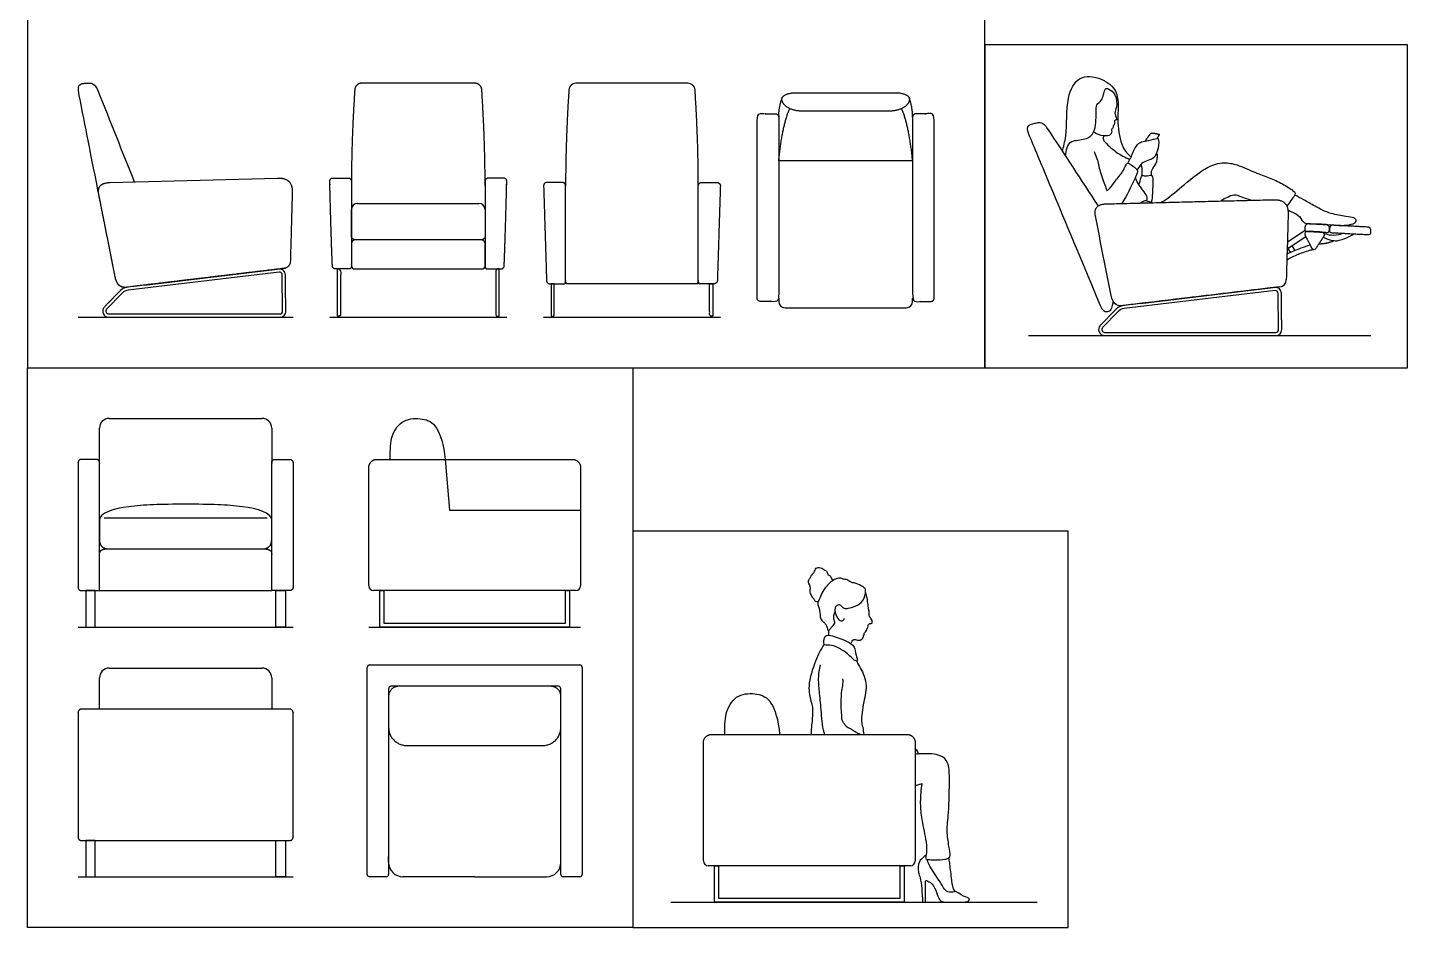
# Model space of a CAD drawing. Header units: millimetres. Extents: x 0 to 36.1, y -0.4 to 14.5.
# Drawn here: x 9.19 to 14.73, y 0.07 to 3.68 of the extents above; entities that cross this region are included whole.
import ezdxf

# ---------------------------------------------------------------- set-up
doc = ezdxf.new("R2010")
doc.units = ezdxf.units.MM
for name, color, linetype, true_color in [('AG-DETAIL-DIAGRAM', 7, 'Continuous', 0xccff66), ('AG-DIAGRAM', 7, 'Continuous', 0xfecc66), ('AG-FURNITURE', 7, 'Continuous', 0x66ccff), ('AG-PEOPLE', 7, 'Continuous', 0xfc6666), ('X-VPRT', 6, 'Continuous', 0xff00ff)]:
    doc.layers.add(name, color=color, linetype=linetype, true_color=true_color)

msp = doc.modelspace()

# ---------------------------------------------------------------- linework, layer by layer
at = {"layer": 'AG-DETAIL-DIAGRAM'}
for points in [[(10.8663, 1.9495), (10.8839, 1.7463), (11.411, 1.7463)], [(10.1511, 1.713), (9.8235, 1.713), (9.496, 1.713)]]:
    msp.add_lwpolyline(points, dxfattribs=at)
at = {"layer": 'AG-DIAGRAM'}
for p, q in [((13.2112, 2.4471), (14.5868, 2.4471)), ((10.5601, 1.2764), (11.411, 1.2764)), ((11.7733, 0.1715), (13.2465, 0.1715))]:
    msp.add_line(p, q, dxfattribs=at)
for points in [[(9.3917, 2.521), (10.2553, 2.521)], [(10.403, 2.521), (11.1142, 2.521)], [(11.2619, 2.521), (11.9731, 2.521)], [(9.3917, 1.2764), (10.2553, 1.2764)], [(9.3917, 0.2731), (10.2553, 0.2731)]]:
    msp.add_lwpolyline(points, dxfattribs=at)
at = {"layer": 'AG-FURNITURE'}
for p, q in [((10.1995, 2.7017), (9.5923, 2.629)), ((10.2135, 2.5451), (10.2122, 2.6905)), ((9.5691, 2.6179), (9.5061, 2.5529)), ((11.3053, 2.6553), (11.2926, 2.6553)), ((11.9298, 2.6553), (11.9425, 2.6553)), ((14.2024, 2.6278), (13.5952, 2.5552)), ((14.2164, 2.4712), (14.2151, 2.6166)), ((9.5142, 2.5337), (10.2022, 2.5337)), ((13.572, 2.544), (13.509, 2.479)), ((13.5171, 2.4598), (14.2051, 2.4598))]:
    msp.add_line(p, q, dxfattribs=at)
for points in [[(12.7455, 3.1494), (12.2075, 3.1494)], [(9.5184, 3.0617), (10.1925, 3.0799)], [(14.2509, 2.7961), (14.3258, 2.8448)], [(14.3233, 2.8688), (14.2516, 2.8221)], [(14.2643, 2.7815), (14.2536, 2.7979), (14.269, 2.8079), (14.2814, 2.7888)], [(9.6581, 2.6497), (10.2246, 2.7175)], [(13.661, 2.5758), (14.2275, 2.6436)], [(9.5046, 1.5899), (9.8235, 1.5899)], [(9.8235, 1.5899), (10.1425, 1.5899)], [(9.4774, 1.4225), (9.8235, 1.4225), (10.1696, 1.4225)]]:
    msp.add_lwpolyline(points, dxfattribs=at)
for points in [[(9.4222, 1.4225), (9.4222, 1.2764), (9.4603, 1.2764), (9.4603, 1.4225)], [(10.2248, 1.4225), (10.2248, 1.2764), (10.1867, 1.2764), (10.1867, 1.4225)], [(10.9856, 1.2764), (10.6046, 1.2764), (10.6046, 1.4225), (10.6204, 1.4225), (10.6204, 1.2922), (10.9856, 1.2922), (11.3507, 1.2922), (11.3507, 1.4225), (11.3666, 1.4225), (11.3666, 1.2764)], [(9.4222, 0.4192), (9.4222, 0.2731), (9.4603, 0.2731), (9.4603, 0.4192)], [(10.2248, 0.4192), (10.2248, 0.2731), (10.1867, 0.2731), (10.1867, 0.4192)], [(12.3303, 0.1715), (11.9493, 0.1715), (11.9493, 0.3176), (11.9651, 0.3176), (11.9651, 0.1873), (12.3303, 0.1873), (12.6954, 0.1873), (12.6954, 0.3176), (12.7113, 0.3176), (12.7113, 0.1715)]]:
    msp.add_lwpolyline(points, close=True, dxfattribs=at)
for centre, radius, start, end in [((11.3922, 3.4326), 0.0282, 90, 176.2764), ((11.8429, 3.4326), 0.0282, 3.7236, 90), ((10.5146, 2.9536), 0.0246, 90, 180), ((11.0027, 2.9536), 0.0246, 360, 90), ((14.3314, 2.8557), 0.00992, 86.9491, 206.9491), ((14.3291, 2.8729), 0.00714, 176.9491, 266.9491), ((14.391, 2.8526), 0.00992, 326.9491, 86.9491), ((14.4134, 2.8685), 0.00714, 266.9491, 356.9491), ((14.4277, 2.8677), 0.00714, 176.9491, 266.9491), ((14.5796, 2.8596), 0.00714, 266.9491, 356.9491), ((14.3584, 2.8025), 0.00992, 206.9491, 326.9491), ((10.5027, 2.7272), 0.0127, 180, 270), ((11.0146, 2.7272), 0.0127, 270, 360), ((10.2008, 2.6904), 0.024, 0.5248, 96.8226), ((10.2008, 2.6904), 0.0113, 0.5248, 96.8226), ((14.2186, 2.6715), 0.0288, 276.8226, 358.4241), ((11.3445, 2.6616), 0.00635, 270, 0), ((11.3572, 2.6616), 0.00635, 180, 270), ((11.8779, 2.6616), 0.00635, 270, 0), ((11.8906, 2.6616), 0.00635, 180, 270), ((14.2037, 2.6165), 0.024, 0.5248, 96.8226), ((14.2037, 2.6165), 0.0113, 0.5248, 96.8226), ((9.5142, 2.545), 0.024, 135.9028, 270), ((9.5142, 2.545), 0.0113, 135.9028, 270), ((12.2329, 2.5845), 0.0254, 180, 270), ((12.7201, 2.5845), 0.0254, 270, 0), ((10.2022, 2.545), 0.024, 270, 0.5248), ((10.2022, 2.545), 0.0113, 270, 0.5248), ((13.5171, 2.4711), 0.024, 135.9028, 270), ((13.5171, 2.4711), 0.0113, 135.9028, 270), ((14.2051, 2.4711), 0.024, 270, 0.5248), ((14.2051, 2.4711), 0.0113, 270, 0.5248), ((9.5166, 2.0754), 0.0392, 90, 180), ((10.1304, 2.0754), 0.0392, 0, 90), ((10.5792, 1.4416), 0.0191, 180, 270), ((11.392, 1.4416), 0.0191, 270, 0), ((9.5166, 1.0721), 0.0392, 90, 180), ((10.1304, 1.0721), 0.0392, 0, 90), ((10.5633, 1.1144), 0.00952, 90, 180), ((11.4078, 1.1144), 0.00952, 0, 90), ((10.649, 1.0287), 0.00952, 90, 180), ((11.3221, 1.0287), 0.00952, 0, 90), ((11.9239, 0.3367), 0.0191, 180, 270), ((12.7367, 0.3367), 0.0191, 270, 0), ((10.5633, 0.2826), 0.00953, 180, 270), ((10.63, 0.2826), 0.00952, 270, 0), ((10.6972, 0.3308), 0.0577, 180, 270), ((11.2739, 0.3308), 0.0577, 270, 0), ((11.3412, 0.2826), 0.00952, 180, 270), ((11.4078, 0.2826), 0.00952, 270, 0)]:
    msp.add_arc(centre, radius, start, end, dxfattribs=at)
for points, degree, knots in [([(9.4772, 3.0022), (9.444, 3.1694), (9.4201, 3.2904), (9.3961, 3.4113), (9.3898, 3.4432), (9.3956, 3.458), (9.4198, 3.4608), (9.4303, 3.4608), (9.4592, 3.4608), (9.4712, 3.4308), (9.5199, 3.3087), (9.5686, 3.1865), (9.6173, 3.0644)], 3, [4.749417, 4.749417, 4.749417, 4.749417, 5.925845, 5.925845, 5.925845, 6.042624, 6.159404, 6.276184, 6.392963, 6.392963, 6.392963, 7.687385, 7.687385, 7.687385, 7.687385]), ([(13.5011, 2.5665), (13.3105, 3.0222), (13.2639, 3.1338), (13.2172, 3.2453), (13.2047, 3.2753), (13.2074, 3.291), (13.2305, 3.2985), (13.2408, 3.3006), (13.2691, 3.3064), (13.2868, 3.2794), (13.3549, 3.1755), (13.4231, 3.0715), (13.4912, 2.9676)], 3, [0, 0, 0, 0, 1.153818, 1.153818, 1.153818, 1.270598, 1.387378, 1.504157, 1.620937, 1.620937, 1.620937, 2.844176, 2.844176, 2.844176, 2.844176]), ([(11.3508, 2.6616), (11.3508, 2.6648), (11.3508, 2.668), (11.3508, 2.8585), (11.3508, 3.049)], 2, [1.578467, 1.578467, 1.578467, 1.5993, 1.5993, 2.8493, 2.8493, 2.8493]), ([(11.8842, 2.6616), (11.8842, 2.6648), (11.8842, 2.668), (11.8842, 2.8585), (11.8842, 3.049)], 2, [1.578467, 1.578467, 1.578467, 1.5993, 1.5993, 2.8493, 2.8493, 2.8493]), ([(14.3959, 2.842), (14.4168, 2.8308), (14.4437, 2.8271), (14.4586, 2.8287), (14.4832, 2.8361), (14.5085, 2.8484), (14.5187, 2.8557)], 3, [0, 0, 0, 0, 0.1113434, 0.2226868, 0.3340303, 0.4356036, 0.4356036, 0.4356036, 0.4356036]), ([(14.3575, 2.7926), (14.3541, 2.7915), (14.3372, 2.7885), (14.2922, 2.7724), (14.2641, 2.7585), (14.2496, 2.7502)], 3, [1.4817116, 1.4817116, 1.4817116, 1.4817116, 1.6221816, 2.0316619, 2.4370709, 2.4370709, 2.4370709, 2.4370709]), ([(14.2503, 2.775), (14.2593, 2.7793), (14.2763, 2.7872), (14.3196, 2.804), (14.3429, 2.8111)], 3, [0, 0, 0, 0, 0.3321319, 0.8101301, 0.8101301, 0.8101301, 0.8101301]), ([(11.287, 2.6553), (11.3126, 2.6553), (11.3381, 2.6553), (11.3413, 2.6553), (11.3445, 2.6553)], 2, [1.3200271, 1.3200271, 1.3200271, 1.5159669, 1.5159669, 1.5368003, 1.5368003, 1.5368003]), ([(11.9481, 2.6553), (11.9225, 2.6553), (11.8969, 2.6553), (11.8938, 2.6553), (11.8906, 2.6553)], 2, [1.3200271, 1.3200271, 1.3200271, 1.5159669, 1.5159669, 1.5368003, 1.5368003, 1.5368003]), ([(13.5514, 2.5849), (13.5456, 2.5578), (13.5413, 2.5457), (13.5259, 2.5398), (13.5103, 2.5445), (13.5011, 2.5665)], 3, [-0.3078234, -0.3078234, -0.3078234, -0.3078234, -0.2052156, -0.1026078, 0, 0, 0, 0]), ([(10.6459, 1.9495), (10.6459, 1.9922), (10.6477, 2.0478), (10.696, 2.1155), (10.7804, 2.1155), (10.8337, 2.0927), (10.8609, 2.0097), (10.8663, 1.9495)], 3, [0.038653, 0.038653, 0.038653, 0.038653, 0.353197, 0.706393, 1.05959, 1.412787, 1.765983, 1.765983, 1.765983, 1.765983]), ([(11.9906, 0.8446), (11.9906, 0.8873), (11.9924, 0.9429), (12.0407, 1.0106), (12.1251, 1.0106), (12.1784, 0.9878), (12.2056, 0.9048), (12.211, 0.8446)], 3, [0.038653, 0.038653, 0.038653, 0.038653, 0.353197, 0.706393, 1.05959, 1.412787, 1.765983, 1.765983, 1.765983, 1.765983])]:
    msp.add_open_spline(points, degree=degree, knots=knots, dxfattribs=at)
for points, weights in [([(10.5316, 3.4608), (10.505, 3.4608), (10.5033, 3.4344)], [1, 0.72970649005, 1]), ([(11.014, 3.4344), (11.0122, 3.4608), (10.9856, 3.4608)], [1, 0.72970649005, 1]), ([(11.3508, 3.049), (11.3508, 3.0617), (11.3381, 3.0617)], [1, 0.707106781187, 1]), ([(11.8842, 3.049), (11.8842, 3.0617), (11.8969, 3.0617)], [1, 0.707106781187, 1]), ([(14.3362, 2.8956), (14.3232, 2.8963), (14.3225, 2.8833)], [1, 0.707106781187, 1]), ([(14.4211, 2.8781), (14.4218, 2.891), (14.4088, 2.8917)], [1, 0.707106781187, 1]), ([(14.4347, 2.8903), (14.4218, 2.891), (14.4211, 2.8781)], [1, 0.707106781186, 1]), ([(10.5059, 2.8316), (10.49, 2.8316), (10.49, 2.8474)], [1, 0.707106781187, 1]), ([(10.5059, 2.8316), (10.49, 2.8316), (10.49, 2.8157)], [1, 0.707106781187, 1]), ([(11.0273, 2.8474), (11.0273, 2.8316), (11.0114, 2.8316)], [1, 0.707106781187, 1]), ([(11.0273, 2.8157), (11.0273, 2.8316), (11.0114, 2.8316)], [1, 0.707106781187, 1]), ([(14.5873, 2.8692), (14.588, 2.8822), (14.575, 2.8828)], [1, 0.707106781187, 1]), ([(11.2743, 2.6676), (11.2746, 2.6553), (11.287, 2.6553)], [1, 0.718065022257, 1]), ([(11.9608, 2.6676), (11.9604, 2.6553), (11.9481, 2.6553)], [1, 0.718065022257, 1]), ([(10.5601, 1.9177), (10.5601, 1.9495), (10.5919, 1.9495)], [1, 0.707106781186, 1]), ([(11.3793, 1.9495), (11.411, 1.9495), (11.411, 1.9177)], [1, 0.707106781187, 1]), ([(11.9048, 0.8128), (11.9048, 0.8446), (11.9366, 0.8446)], [1, 0.707106781186, 1]), ([(12.724, 0.8446), (12.7557, 0.8446), (12.7557, 0.8128)], [1, 0.707106781187, 1])]:
    msp.add_rational_spline(points, weights, degree=2, dxfattribs=at)
for points, degree in [([(10.7586, 3.4608), (10.6451, 3.4608), (10.5316, 3.4608)], 2), ([(10.9856, 3.4608), (10.8721, 3.4608), (10.7586, 3.4608)], 2), ([(11.6175, 3.4608), (11.5049, 3.4608), (11.3922, 3.4608)], 2), ([(11.8429, 3.4608), (11.7302, 3.4608), (11.6175, 3.4608)], 2), ([(10.5033, 3.4344), (10.49, 3.2313), (10.49, 3.049)], 2), ([(11.0273, 3.049), (11.0273, 3.2313), (11.014, 3.4344)], 2), ([(11.3641, 3.4344), (11.3508, 3.2313), (11.3508, 3.049)], 2), ([(11.8842, 3.049), (11.8842, 3.2313), (11.871, 3.4344)], 2), ([(12.2075, 3.3249), (12.2075, 3.364), (12.2209, 3.4013)], 2), ([(12.7455, 3.3249), (12.7455, 3.364), (12.732, 3.4013)], 2), ([(12.2075, 3.1494), (12.2218, 3.2911), (12.2517, 3.3591)], 2), ([(12.7455, 3.1494), (12.7311, 3.2911), (12.7013, 3.3591)], 2), ([(11.3381, 3.0617), (11.3066, 3.0617), (11.2751, 3.0617)], 2), ([(11.8969, 3.0617), (11.9285, 3.0617), (11.96, 3.0617)], 2), ([(11.2624, 3.0486), (11.2683, 2.8581), (11.2743, 2.6676)], 2), ([(11.9727, 3.0486), (11.9668, 2.8581), (11.9608, 2.6676)], 2), ([(10.49, 2.8474), (10.49, 2.9005), (10.49, 2.9536)], 2), ([(10.5146, 2.9782), (10.6366, 2.9782), (10.7586, 2.9782)], 2), ([(10.7586, 2.9782), (10.8806, 2.9782), (11.0027, 2.9782)], 2), ([(11.0273, 2.9536), (11.0273, 2.9005), (11.0273, 2.8474)], 2), ([(13.4801, 2.9283), (13.4709, 2.9746), (13.5236, 2.9759)], 2), ([(13.5236, 2.9759), (13.8593, 2.9844), (14.1951, 2.9929)], 2), ([(14.1951, 2.9929), (14.2563, 2.9945), (14.2547, 2.9368)], 2), ([(13.5436, 2.6077), (13.5224, 2.7145), (13.5012, 2.8214), (13.4801, 2.9283)], 3), ([(14.2547, 2.9368), (14.2523, 2.8481), (14.2499, 2.7594), (14.2474, 2.6708)], 3), ([(14.4088, 2.8917), (14.3725, 2.8936), (14.3362, 2.8956)], 2), ([(14.575, 2.8828), (14.5049, 2.8866), (14.4347, 2.8903)], 2), ([(10.7586, 2.8316), (10.6323, 2.8316), (10.5059, 2.8316)], 2), ([(11.0114, 2.8316), (10.885, 2.8316), (10.7586, 2.8316)], 2), ([(14.3225, 2.8833), (14.3223, 2.8783), (14.322, 2.8733)], 2), ([(14.3225, 2.8512), (14.3361, 2.8246), (14.3496, 2.798)], 2), ([(14.3287, 2.8658), (14.3709, 2.8636), (14.413, 2.8613)], 2), ([(14.3915, 2.8625), (14.3617, 2.8641), (14.3319, 2.8657)], 2), ([(14.3667, 2.7971), (14.383, 2.8221), (14.3993, 2.8472)], 2), ([(14.3792, 2.8162), (14.405, 2.8149), (14.4403, 2.8283)], 2), ([(14.3998, 2.8571), (14.4282, 2.8487), (14.4509, 2.8483), (14.4746, 2.858)], 3), ([(14.4211, 2.8781), (14.4208, 2.8731), (14.4205, 2.8681)], 2), ([(14.4205, 2.8681), (14.4208, 2.8731), (14.4211, 2.8781)], 2), ([(14.4273, 2.8606), (14.5033, 2.8565), (14.5792, 2.8525)], 2), ([(14.5868, 2.8592), (14.587, 2.8642), (14.5873, 2.8692)], 2), ([(10.49, 2.8157), (10.49, 2.7714), (10.49, 2.7272)], 2), ([(11.0273, 2.7272), (11.0273, 2.7714), (11.0273, 2.8157)], 2), ([(10.198, 2.7143), (9.8944, 2.678), (9.5908, 2.6417)], 2), ([(10.2262, 2.5452), (10.2255, 2.6179), (10.2249, 2.6907)], 2), ([(10.5027, 2.7145), (10.6307, 2.7145), (10.7586, 2.7145)], 2), ([(10.7586, 2.7145), (10.8866, 2.7145), (11.0146, 2.7145)], 2), ([(9.56, 2.6267), (9.5285, 2.5942), (9.497, 2.5617)], 2), ([(9.5908, 2.6417), (9.5723, 2.6394), (9.56, 2.6267)], 2), ([(9.5923, 2.629), (9.5825, 2.6279), (9.5753, 2.6243), (9.5691, 2.6179)], 3), ([(11.6175, 2.6553), (11.4874, 2.6553), (11.3572, 2.6553)], 2), ([(11.8779, 2.6553), (11.7477, 2.6553), (11.6175, 2.6553)], 2), ([(13.5882, 2.5671), (13.5643, 2.5643), (13.5495, 2.5778), (13.5436, 2.6077)], 3), ([(14.222, 2.6429), (14.0107, 2.6177), (13.7995, 2.5924), (13.5882, 2.5671)], 3), ([(14.2009, 2.6404), (13.8973, 2.6041), (13.5937, 2.5678)], 2), ([(14.2291, 2.4713), (14.2284, 2.544), (14.2278, 2.6168)], 2), ([(12.2075, 2.5972), (12.2075, 2.5908), (12.2075, 2.5845)], 2), ([(12.2329, 2.5591), (12.4765, 2.5591), (12.7201, 2.5591)], 2), ([(12.7455, 2.5845), (12.7455, 2.5908), (12.7455, 2.5972)], 2), ([(13.5629, 2.5528), (13.5314, 2.5203), (13.4999, 2.4878)], 2), ([(13.5937, 2.5678), (13.5752, 2.5655), (13.5629, 2.5528)], 2), ([(13.5952, 2.5552), (13.5854, 2.554), (13.5782, 2.5505), (13.572, 2.544)], 3), ([(9.5142, 2.521), (9.8582, 2.521), (10.2022, 2.521)], 2), ([(13.5171, 2.4471), (13.8611, 2.4471), (14.2051, 2.4471)], 2), ([(9.5166, 2.1146), (9.6701, 2.1146), (9.8235, 2.1146)], 2), ([(9.8235, 2.1146), (9.977, 2.1146), (10.1304, 2.1146)], 2), ([(9.4774, 1.9371), (9.4774, 2.0062), (9.4774, 2.0754)], 2), ([(10.1696, 2.0754), (10.1696, 2.0062), (10.1696, 1.9371)], 2), ([(10.5919, 1.9495), (10.9856, 1.9495), (11.3793, 1.9495)], 2), ([(10.5601, 1.4416), (10.5601, 1.6796), (10.5601, 1.9177)], 2), ([(11.411, 1.9177), (11.411, 1.6796), (11.411, 1.4416)], 2), ([(9.8235, 1.7694), (9.7228, 1.7694), (9.5901, 1.7658), (9.4774, 1.7367), (9.4774, 1.7051)], 3), ([(10.1696, 1.7051), (10.1696, 1.7367), (10.057, 1.7658), (9.9242, 1.7694), (9.8235, 1.7694)], 3), ([(9.4774, 1.7051), (9.4774, 1.6668), (9.4774, 1.6284)], 2), ([(10.1696, 1.6284), (10.1696, 1.6668), (10.1696, 1.7051)], 2), ([(9.4774, 1.6284), (9.4774, 1.5899), (9.5173, 1.5899)], 2), ([(10.1297, 1.5899), (10.1696, 1.5899), (10.1696, 1.6284)], 2), ([(9.4774, 1.5677), (9.4774, 1.5899), (9.5046, 1.5899)], 2), ([(10.1425, 1.5899), (10.1696, 1.5899), (10.1696, 1.5677)], 2), ([(11.392, 1.4225), (10.9856, 1.4225), (10.5792, 1.4225)], 2), ([(9.5166, 1.1113), (9.6701, 1.1113), (9.8235, 1.1113)], 2), ([(9.8235, 1.1113), (9.977, 1.1113), (10.1304, 1.1113)], 2), ([(10.5538, 0.2826), (10.5538, 0.6985), (10.5538, 1.1144)], 2), ([(10.5633, 1.124), (10.9856, 1.124), (11.4078, 1.124)], 2), ([(11.4174, 1.1144), (11.4174, 0.6985), (11.4174, 0.2826)], 2), ([(9.4774, 0.9462), (9.4774, 1.0091), (9.4774, 1.0721)], 2), ([(10.1696, 1.0721), (10.1696, 1.0091), (10.1696, 0.9462)], 2), ([(10.6395, 1.0287), (10.6395, 0.6557), (10.6395, 0.2826)], 2), ([(11.3221, 1.0382), (10.9856, 1.0382), (10.649, 1.0382)], 2), ([(11.3316, 0.2826), (11.3316, 0.6557), (11.3316, 1.0287)], 2), ([(10.182, 0.9462), (9.8235, 0.9462), (9.4651, 0.9462)], 2), ([(11.9366, 0.8446), (12.3303, 0.8446), (12.724, 0.8446)], 2), ([(11.9048, 0.3367), (11.9048, 0.5747), (11.9048, 0.8128)], 2), ([(12.7557, 0.8128), (12.7557, 0.5747), (12.7557, 0.3367)], 2), ([(9.4774, 0.4192), (9.6505, 0.4192), (9.8235, 0.4192)], 2), ([(9.8235, 0.4192), (9.9966, 0.4192), (10.1696, 0.4192)], 2), ([(10.6395, 0.3308), (10.6395, 0.3425), (10.6395, 0.3542)], 2), ([(11.3316, 0.3308), (11.3316, 0.3425), (11.3316, 0.3542)], 2), ([(12.7367, 0.3176), (12.3303, 0.3176), (11.9239, 0.3176)], 2), ([(10.63, 0.2731), (10.5966, 0.2731), (10.5633, 0.2731)], 2), ([(10.9856, 0.2731), (10.8414, 0.2731), (10.6972, 0.2731)], 2), ([(10.9856, 0.2731), (11.1297, 0.2731), (11.2739, 0.2731)], 2), ([(11.4078, 0.2731), (11.3745, 0.2731), (11.3412, 0.2731)], 2)]:
    msp.add_open_spline(points, degree=degree, dxfattribs=at)
for points, weights, degree, knots in [([(12.4765, 3.3485), (12.3807, 3.3485), (12.3034, 3.3485), (12.2202, 3.3485), (12.2202, 3.3973), (12.2202, 3.4227), (12.2763, 3.4227), (12.361, 3.4227), (12.4765, 3.4227)], [1, 1, 1, 0.707106781187, 1, 0.707106781187, 1, 1, 1], 2, [-0.4469772, -0.4469772, -0.4469772, -0.3481011, -0.3481011, -0.1438662, -0.1438662, -0.0129665, -0.0129665, 0.0923928, 0.0923928, 0.0923928]), ([(12.4765, 3.4227), (12.5919, 3.4227), (12.6766, 3.4227), (12.7328, 3.4227), (12.7328, 3.3973), (12.7328, 3.3485), (12.6495, 3.3485), (12.5723, 3.3485), (12.4765, 3.3485)], [1, 1, 1, 0.707106781187, 1, 0.707106781187, 1, 1, 1], 2, [-0.9863471, -0.9863471, -0.9863471, -0.8809878, -0.8809878, -0.7500881, -0.7500881, -0.5458532, -0.5458532, -0.4469772, -0.4469772, -0.4469772]), ([(12.1209, 2.5972), (12.1209, 2.5845), (12.1336, 2.5845), (12.1642, 2.5845), (12.1948, 2.5845), (12.2075, 2.5845), (12.2075, 2.5972), (12.2075, 2.9483), (12.2075, 3.3249), (12.2075, 3.3376), (12.1948, 3.3376), (12.1642, 3.3376), (12.1336, 3.3376), (12.1209, 3.3376), (12.1209, 3.3249), (12.1209, 2.9483), (12.1209, 2.5972)], [1, 0.707106781187, 1, 1, 1, 0.707106781187, 1, 1, 1, 0.707106781187, 1, 1, 1, 0.707106781187, 1, 1, 1], 2, [0, 0, 0, 0.06545, 0.06545, 0.266215, 0.266215, 0.331665, 0.331665, 1.520552, 1.520552, 1.586002, 1.586002, 1.786767, 1.786767, 1.852217, 1.852217, 3.041104, 3.041104, 3.041104]), ([(12.8321, 2.5972), (12.8321, 2.5845), (12.8194, 2.5845), (12.7888, 2.5845), (12.7582, 2.5845), (12.7455, 2.5845), (12.7455, 2.5972), (12.7455, 2.9483), (12.7455, 3.3249), (12.7455, 3.3376), (12.7582, 3.3376), (12.7888, 3.3376), (12.8194, 3.3376), (12.8321, 3.3376), (12.8321, 3.3249), (12.8321, 2.9483), (12.8321, 2.5972)], [1, 0.707106781187, 1, 1, 1, 0.707106781187, 1, 1, 1, 0.707106781187, 1, 1, 1, 0.707106781187, 1, 1, 1], 2, [0, 0, 0, 0.06545, 0.06545, 0.266215, 0.266215, 0.331665, 0.331665, 1.520552, 1.520552, 1.586002, 1.586002, 1.786767, 1.786767, 1.852217, 1.852217, 3.041104, 3.041104, 3.041104]), ([(10.1925, 3.0799), (10.2334, 3.0809), (10.2533, 3.0622), (10.2522, 3.0237), (10.2494, 2.922), (10.247, 2.8333), (10.2445, 2.7446), (10.2441, 2.7297), (10.234, 2.7186), (10.2192, 2.7168), (10.0079, 2.6916), (9.7966, 2.6663), (9.5853, 2.641), (9.5614, 2.6381), (9.5466, 2.6517), (9.5407, 2.6816), (9.5195, 2.7884), (9.4983, 2.8953), (9.4748, 3.014), (9.4687, 3.0449), (9.4832, 3.0608), (9.5184, 3.0617)], [1, 1, 1, 1, 1, 1, 1, 0.837990933353, 0.837990933353, 1, 1, 1, 1, 1, 1, 1, 1, 1, 1, 1, 1, 1], 3, [2.212637, 2.212637, 2.212637, 2.212637, 2.5623, 2.5623, 2.5623, 3.435468, 3.435468, 3.435468, 3.570081, 3.570081, 3.570081, 5.664627, 5.664627, 5.664627, 5.932661, 5.932661, 5.932661, 6.972202, 6.972202, 6.972202, 7.300186, 7.300186, 7.300186, 7.300186]), ([(10.49, 3.0671), (10.49, 3.0798), (10.4773, 3.0798), (10.4457, 3.0798), (10.4157, 3.0798), (10.4103, 3.0798), (10.4066, 3.0759), (10.4029, 3.072), (10.403, 3.0667), (10.4075, 2.8762), (10.4134, 2.7268), (10.4138, 2.7145), (10.4261, 2.7145), (10.4517, 2.7145), (10.4836, 2.7145), (10.49, 2.7145), (10.49, 2.7272), (10.49, 2.8766), (10.49, 3.0671)], [1, 0.707106781187, 1, 1, 1, 0.920862645143, 1, 0.920862645143, 1, 1, 1, 0.718065022257, 1, 1, 1, 0.707106781187, 1, 1, 1], 2, [-0.333333, -0.333333, -0.333333, -0.267883, -0.267883, -0.060873, -0.060873, -0.027497, -0.027497, 0.005879, 0.005879, 1.255879, 1.255879, 1.320027, 1.320027, 1.5368, 1.5368, 1.590359, 1.590359, 2.840359, 2.840359, 2.840359]), ([(11.0273, 3.0671), (11.0273, 3.0798), (11.04, 3.0798), (11.0715, 3.0798), (11.1015, 3.0798), (11.1069, 3.0798), (11.1107, 3.0759), (11.1144, 3.072), (11.1142, 3.0667), (11.1098, 2.8762), (11.1039, 2.7268), (11.1035, 2.7145), (11.0912, 2.7145), (11.0656, 2.7145), (11.0336, 2.7145), (11.0273, 2.7145), (11.0273, 2.7272), (11.0273, 2.8766), (11.0273, 3.0671)], [1, 0.707106781187, 1, 1, 1, 0.920862645143, 1, 0.920862645143, 1, 1, 1, 0.718065022257, 1, 1, 1, 0.707106781187, 1, 1, 1], 2, [-0.333333, -0.333333, -0.333333, -0.267883, -0.267883, -0.060873, -0.060873, -0.027497, -0.027497, 0.005879, 0.005879, 1.255879, 1.255879, 1.320027, 1.320027, 1.5368, 1.5368, 1.590359, 1.590359, 2.840359, 2.840359, 2.840359]), ([(11.2751, 3.0617), (11.2697, 3.0617), (11.2659, 3.0578), (11.2622, 3.054), (11.2624, 3.0486)], [1, 0.920862645143, 1, 0.920862645143, 1], 2, [-0.06087258, -0.06087258, -0.06087258, -0.02749682, -0.02749682, 0.00587893, 0.00587893, 0.00587893]), ([(11.96, 3.0617), (11.9654, 3.0617), (11.9692, 3.0578), (11.9729, 3.054), (11.9727, 3.0486)], [1, 0.920862645143, 1, 0.920862645143, 1], 2, [-0.06087258, -0.06087258, -0.06087258, -0.02749682, -0.02749682, 0.00587893, 0.00587893, 0.00587893]), ([(10.4337, 2.7145), (10.4337, 2.584), (10.4337, 2.5273), (10.4337, 2.521), (10.4464, 2.5273), (10.4464, 2.584), (10.4464, 2.7145), (10.44, 2.7145), (10.4337, 2.7145)], [1, 1, 1, 0.707106781187, 1, 1, 1, 1, 1], 2, [0.4945026, 0.4945026, 0.4945026, 0.8116133, 0.8116133, 0.8770632, 0.8770632, 1.1941739, 1.1941739, 1.2358406, 1.2358406, 1.2358406]), ([(11.0836, 2.7145), (11.0836, 2.584), (11.0836, 2.5273), (11.0836, 2.521), (11.0709, 2.5273), (11.0709, 2.584), (11.0709, 2.7145), (11.0772, 2.7145), (11.0836, 2.7145)], [1, 1, 1, 0.707106781187, 1, 1, 1, 1, 1], 2, [0.4945026, 0.4945026, 0.4945026, 0.8116133, 0.8116133, 0.8770632, 0.8770632, 1.1941739, 1.1941739, 1.2358406, 1.2358406, 1.2358406]), ([(11.2926, 2.6553), (11.2926, 2.584), (11.2926, 2.5273), (11.2926, 2.521), (11.3053, 2.5273), (11.3053, 2.584), (11.3053, 2.6553)], [1, 1, 1, 0.707106781187, 1, 1, 1], 2, [0.4945026, 0.4945026, 0.4945026, 0.8116133, 0.8116133, 0.8770632, 0.8770632, 1.1941739, 1.1941739, 1.1941739]), ([(11.9425, 2.6553), (11.9425, 2.584), (11.9425, 2.5273), (11.9425, 2.521), (11.9298, 2.5273), (11.9298, 2.584), (11.9298, 2.6553)], [1, 1, 1, 0.707106781187, 1, 1, 1], 2, [0.4945026, 0.4945026, 0.4945026, 0.8116133, 0.8116133, 0.8770632, 0.8770632, 1.1941739, 1.1941739, 1.1941739]), ([(9.4774, 1.4225), (9.4408, 1.4225), (9.4041, 1.4225), (9.3917, 1.4225), (9.3917, 1.4349), (9.3917, 1.686), (9.3917, 1.9371), (9.3917, 1.9495), (9.4041, 1.9495), (9.4346, 1.9495), (9.4651, 1.9495), (9.4774, 1.9495), (9.4774, 1.9371), (9.4774, 1.6957), (9.4774, 1.4225)], [1, 1, 1, 0.707106781187, 1, 1, 1, 0.707106781187, 1, 1, 1, 0.707106781187, 1, 1, 1], 2, [3.738956, 3.738956, 3.738956, 3.979653, 3.979653, 4.043353, 4.043353, 5.691101, 5.691101, 5.7548, 5.7548, 5.954946, 5.954946, 6.018645, 6.018645, 7.704346, 7.704346, 7.704346]), ([(10.1696, 1.4225), (10.2063, 1.4225), (10.243, 1.4225), (10.2553, 1.4225), (10.2553, 1.4349), (10.2553, 1.686), (10.2553, 1.9371), (10.2553, 1.9495), (10.243, 1.9495), (10.2125, 1.9495), (10.182, 1.9495), (10.1696, 1.9495), (10.1696, 1.9371), (10.1696, 1.6957), (10.1696, 1.4225)], [1, 1, 1, 0.707106781187, 1, 1, 1, 0.707106781187, 1, 1, 1, 0.707106781187, 1, 1, 1], 2, [3.738956, 3.738956, 3.738956, 3.979653, 3.979653, 4.043353, 4.043353, 5.691101, 5.691101, 5.7548, 5.7548, 5.954946, 5.954946, 6.018645, 6.018645, 7.704346, 7.704346, 7.704346]), ([(10.9856, 1.0382), (10.8325, 1.0382), (10.6795, 1.0382), (10.6395, 1.0382), (10.6395, 0.9982), (10.6395, 0.9496), (10.6395, 0.8729), (10.6395, 0.8002), (10.7136, 0.8002), (10.8325, 0.8002), (10.9856, 0.8002)], [1, 1, 1, 0.707106781187, 1, 1, 1, 0.707106781187, 1, 1, 1], 2, [2.158119, 2.158119, 2.158119, 3.16223, 3.16223, 3.368485, 3.368485, 3.687676, 3.687676, 3.893931, 3.893931, 4.898041, 4.898041, 4.898041]), ([(10.9856, 0.8002), (11.1386, 0.8002), (11.2576, 0.8002), (11.3316, 0.8002), (11.3316, 0.8729), (11.3316, 0.9496), (11.3316, 0.9982), (11.3316, 1.0382), (11.2916, 1.0382), (11.1386, 1.0382), (10.9856, 1.0382)], [1, 1, 1, 0.707106781187, 1, 1, 1, 0.707106781187, 1, 1, 1], 2, [-0.581803, -0.581803, -0.581803, 0.422308, 0.422308, 0.628563, 0.628563, 0.947754, 0.947754, 1.154009, 1.154009, 2.158119, 2.158119, 2.158119]), ([(9.4651, 0.9462), (9.4346, 0.9462), (9.4041, 0.9462), (9.3917, 0.9462), (9.3917, 0.9338), (9.3917, 0.6827), (9.3917, 0.4316), (9.3917, 0.4192), (9.4041, 0.4192), (9.4408, 0.4192), (9.4774, 0.4192)], [1, 1, 1, 0.707106781187, 1, 1, 1, 0.707106781187, 1, 1, 1], 2, [3.782771, 3.782771, 3.782771, 3.982916, 3.982916, 4.046616, 4.046616, 5.694364, 5.694364, 5.758063, 5.758063, 5.998761, 5.998761, 5.998761]), ([(10.1696, 0.4192), (10.2063, 0.4192), (10.243, 0.4192), (10.2553, 0.4192), (10.2553, 0.4316), (10.2553, 0.6827), (10.2553, 0.9338), (10.2553, 0.9462), (10.243, 0.9462), (10.2125, 0.9462), (10.182, 0.9462)], [1, 1, 1, 0.707106781187, 1, 1, 1, 0.707106781187, 1, 1, 1], 2, [-0.905622, -0.905622, -0.905622, -0.664925, -0.664925, -0.601225, -0.601225, 1.046523, 1.046523, 1.110222, 1.110222, 1.310368, 1.310368, 1.310368])]:
    msp.add_rational_spline(points, weights, degree=degree, knots=knots, dxfattribs=at)
at = {"layer": 'AG-PEOPLE'}
for points, degree, knots in [([(13.3476, 3.1867), (13.3514, 3.2047), (13.3694, 3.2611), (13.359, 3.399), (13.4097, 3.4944), (13.4998, 3.4859), (13.5648, 3.4409), (13.5741, 3.3746), (13.5664, 3.3027), (13.583, 3.2029), (13.6106, 3.1761), (13.6239, 3.164)], 3, [0.768863, 0.768863, 0.768863, 0.768863, 1.15199, 1.840969, 2.381025, 2.875076, 3.357812, 3.794314, 4.280973, 4.834017, 5.24359, 5.24359, 5.24359, 5.24359]), ([(13.3601, 3.1676), (13.3604, 3.1793), (13.3655, 3.2043), (13.382, 3.233), (13.4407, 3.2319), (13.4817, 3.2609), (13.4839, 3.3398), (13.4811, 3.3768), (13.5109, 3.3898), (13.5165, 3.4441), (13.5358, 3.4375), (13.5648, 3.4163), (13.568, 3.3652), (13.5555, 3.3422), (13.5634, 3.3237), (13.5675, 3.313), (13.5557, 3.3106), (13.5565, 3.3038), (13.5578, 3.293), (13.5497, 3.2915), (13.5528, 3.2832), (13.5494, 3.2786), (13.5436, 3.2763), (13.5474, 3.2648), (13.5406, 3.251), (13.5123, 3.246), (13.4845, 3.2563), (13.4731, 3.2656)], 3, [7.41733, 7.41733, 7.41733, 7.41733, 7.714529, 8.026245, 8.436691, 8.814485, 9.303652, 9.62774, 9.925408, 10.304943, 10.502222, 10.830837, 11.220658, 11.502035, 11.745184, 11.911767, 12.076371, 12.213577, 12.387744, 12.520853, 12.668283, 12.797273, 12.921412, 13.099773, 13.302989, 13.588911, 13.960735, 13.960735, 13.960735, 13.960735]), ([(13.5139, 3.2492), (13.5122, 3.2445), (13.5083, 3.2324), (13.532, 3.2106), (13.5653, 3.181), (13.5993, 3.1627), (13.6184, 3.1545)], 3, [0, 0, 0, 0, 0.217399, 0.517777, 0.898631, 1.326074, 1.326074, 1.326074, 1.326074]), ([(13.611, 3.1395), (13.6123, 3.1431), (13.6151, 3.1504), (13.6236, 3.1609), (13.6317, 3.1858), (13.648, 3.2154), (13.6656, 3.2269), (13.6933, 3.2291), (13.7274, 3.2394), (13.7354, 3.2392), (13.7345, 3.1975), (13.7178, 3.1571), (13.691, 3.1517), (13.6655, 3.14), (13.6539, 3.1213), (13.6495, 3.1155), (13.6476, 3.1126)], 3, [0, 0, 0, 0, 0.188531, 0.389476, 0.677675, 1.003398, 1.249844, 1.553042, 1.884955, 2.004613, 2.34705, 2.717154, 2.996786, 3.291896, 3.548811, 3.730141, 3.730141, 3.730141, 3.730141]), ([(13.6811, 3.2283), (13.6892, 3.2426), (13.7039, 3.2607), (13.7185, 3.2611), (13.7371, 3.2549), (13.7326, 3.2469), (13.728, 3.2388)], 2, [0.0463892, 0.0463892, 0.0463892, 0.1746087, 0.1746087, 0.2828502, 0.2828502, 0.3410951, 0.3410951, 0.3410951]), ([(13.4747, 3.1862), (13.4798, 3.1749), (13.4902, 3.1512), (13.4986, 3.0992), (13.5222, 3.0437), (13.5253, 3.0276), (13.5374, 3.0351), (13.5599, 3.0685), (13.5904, 3.104), (13.6005, 3.1271), (13.6091, 3.1424), (13.6201, 3.1354), (13.6377, 3.1237), (13.6497, 3.1118), (13.6492, 3.1025), (13.6417, 3.0851), (13.6134, 3.0207), (13.5913, 2.9858), (13.5857, 2.9775)], 3, [0, 0, 0, 0, 0.341062, 0.757541, 1.196472, 1.383872, 1.551765, 1.912115, 2.303364, 2.588645, 2.794865, 2.97153, 3.238195, 3.462685, 3.615807, 3.848222, 4.385553, 4.572907, 4.572907, 4.572907, 4.572907]), ([(13.7062, 3.0898), (13.7052, 3.0974), (13.7042, 3.1147), (13.7274, 3.1359), (13.7302, 3.1637), (13.7294, 3.1771)], 3, [0, 0, 0, 0, 0.2685806, 0.5713391, 0.9267719, 0.9267719, 0.9267719, 0.9267719]), ([(13.6684, 3.0904), (13.6692, 3.0999), (13.6681, 3.1191), (13.6654, 3.1297), (13.6638, 3.1349)], 3, [0, 0, 0, 0, 0.2995867, 0.5259572, 0.5259572, 0.5259572, 0.5259572]), ([(13.7429, 2.9815), (13.7487, 2.9844), (13.774, 2.9996), (13.8403, 3.0569), (13.9277, 3.1272), (13.99, 3.1451), (14.055, 3.1341), (14.123, 3.1007), (14.178, 3.0814), (14.2296, 3.0595), (14.273, 3.0309), (14.285, 3.0198), (14.2811, 3.0074), (14.2584, 2.9802), (14.2496, 2.9671)], 3, [8.602888, 8.602888, 8.602888, 8.602888, 8.803852, 9.355659, 9.968358, 10.465609, 10.819899, 11.302982, 11.76189, 12.211519, 12.61358, 12.81656, 13.000255, 13.402154, 13.402154, 13.402154, 13.402154]), ([(13.6865, 2.9888), (13.6879, 2.9929), (13.6908, 3.0029), (13.6758, 3.0248), (13.6507, 3.0578), (13.644, 3.0747), (13.6408, 3.0832)], 3, [0, 0, 0, 0, 0.202101, 0.484092, 0.847714, 1.140362, 1.140362, 1.140362, 1.140362]), ([(13.6561, 3.0522), (13.6575, 3.0622), (13.6638, 3.08), (13.6653, 3.0934), (13.6814, 3.0851), (13.7139, 3.0986), (13.7094, 3.0491), (13.71, 3.0058), (13.7048, 2.9823)], 3, [0, 0, 0, 0, 0.309049, 0.47924, 0.690898, 0.972364, 1.307271, 1.784176, 1.784176, 1.784176, 1.784176]), ([(14.1053, 2.9907), (14.08, 2.9982), (14.0547, 3.0093), (14.0346, 3.0132), (14.0059, 2.9999), (13.9952, 2.9951), (13.9859, 2.9876)], 3, [14.827077, 14.827077, 14.827077, 14.827077, 15.187296, 15.344082, 15.615662, 15.9469, 15.9469, 15.9469, 15.9469]), ([(14.2541, 2.9511), (14.2601, 2.9484), (14.2761, 2.9405), (14.3044, 2.9267), (14.3163, 2.8909), (14.3863, 2.9), (14.4431, 2.8865), (14.5228, 2.892), (14.53, 2.911), (14.5184, 2.9228), (14.4864, 2.9245), (14.4182, 2.9374), (14.365, 2.9641), (14.3189, 2.9923), (14.2935, 3.005), (14.2816, 3.0114)], 3, [0.126055, 0.126055, 0.126055, 0.126055, 0.322312, 0.651642, 0.960941, 1.395177, 1.861502, 2.34306, 2.545746, 2.748073, 3.053535, 3.433313, 3.933659, 4.350929, 4.708561, 4.708561, 4.708561, 4.708561]), ([(13.6618, 2.9794), (13.6673, 2.9839), (13.6771, 2.9911), (13.6892, 2.9887), (13.7031, 2.9829), (13.7092, 2.9806)], 3, [7.5494029, 7.5494029, 7.5494029, 7.5494029, 7.7437516, 7.9634837, 8.1527683, 8.1527683, 8.1527683, 8.1527683]), ([(12.3655, 1.3772), (12.3622, 1.3769), (12.3544, 1.3768), (12.3496, 1.3893), (12.3445, 1.3932), (12.337, 1.4067), (12.3323, 1.4159), (12.3355, 1.4312), (12.3332, 1.4432), (12.3246, 1.4573), (12.3281, 1.4669), (12.3357, 1.4759), (12.3406, 1.4865), (12.3464, 1.4923), (12.3508, 1.4968), (12.3562, 1.5159), (12.3758, 1.5156), (12.3932, 1.5057), (12.4022, 1.4991), (12.4049, 1.4848), (12.4173, 1.4813), (12.4183, 1.4728), (12.4238, 1.4636)], 3, [0, 0, 0, 0, 0.187051, 0.388944, 0.543696, 0.771586, 0.964542, 1.190362, 1.401713, 1.634577, 1.813726, 2.017797, 2.22115, 2.385622, 2.534842, 2.780547, 3.023187, 3.288834, 3.484439, 3.697138, 3.89478, 4.088908, 4.088908, 4.088908, 4.088908]), ([(12.4598, 1.3606), (12.4625, 1.3568), (12.4703, 1.3496), (12.4878, 1.3511), (12.5157, 1.3599), (12.5503, 1.3777), (12.5572, 1.4193), (12.5561, 1.4313), (12.5438, 1.4388), (12.5199, 1.4536), (12.5042, 1.4531), (12.4939, 1.4584), (12.479, 1.4686), (12.4697, 1.4672), (12.4473, 1.4782), (12.4268, 1.4642), (12.4119, 1.4544), (12.4011, 1.4398), (12.3868, 1.4275), (12.3743, 1.3986), (12.3715, 1.3867), (12.3593, 1.3701), (12.3756, 1.3442), (12.3721, 1.3095), (12.3865, 1.2978), (12.3949, 1.2892), (12.4014, 1.2789), (12.4038, 1.2587), (12.4128, 1.2651), (12.4176, 1.2748), (12.4374, 1.2919), (12.4266, 1.3088), (12.4293, 1.3278), (12.4339, 1.3384)], 3, [0, 0, 0, 0, 0.217418, 0.45046, 0.765414, 1.122742, 1.485389, 1.673039, 1.884688, 2.193756, 2.419058, 2.615998, 2.858244, 3.024414, 3.229338, 3.883993, 4.13509, 4.375759, 4.632132, 4.952045, 5.160941, 5.398969, 5.709439, 6.045035, 6.280745, 6.477831, 6.689401, 6.922267, 7.066336, 7.267627, 7.542925, 7.788062, 8.066875, 8.066875, 8.066875, 8.066875]), ([(12.4974, 1.2094), (12.4992, 1.216), (12.5085, 1.2312), (12.524, 1.2216), (12.546, 1.2254), (12.549, 1.2443), (12.5531, 1.2555), (12.5621, 1.261), (12.5597, 1.2697), (12.5675, 1.2743), (12.5659, 1.2837), (12.5689, 1.2892), (12.5791, 1.2908), (12.5839, 1.2931), (12.5837, 1.3038), (12.5774, 1.3106), (12.5698, 1.3223), (12.5718, 1.3357), (12.5676, 1.3501), (12.5663, 1.3723), (12.5614, 1.4006), (12.5578, 1.4103), (12.5559, 1.4151)], 3, [0, 0, 0, 0, 0.259158, 0.481037, 0.730125, 0.96621, 1.163781, 1.335045, 1.488135, 1.644399, 1.811037, 1.945011, 2.12376, 2.247996, 2.419329, 2.594677, 2.801673, 3.006957, 3.223868, 3.496365, 3.801256, 4.025291, 4.025291, 4.025291, 4.025291]), ([(12.4598, 1.3606), (12.4568, 1.3631), (12.4492, 1.3688), (12.4271, 1.3546), (12.4399, 1.314), (12.4568, 1.2984), (12.4671, 1.3028), (12.4721, 1.3114)], 3, [0, 0, 0, 0, 0.216928, 0.495181, 0.894443, 1.186891, 1.403127, 1.403127, 1.403127, 1.403127]), ([(12.4061, 1.2442), (12.395, 1.2413), (12.3908, 1.2339), (12.3842, 1.2004), (12.4163, 1.2081), (12.4779, 1.1798), (12.5102, 1.1406), (12.5265, 1.1379), (12.5169, 1.165), (12.5128, 1.1962), (12.4972, 1.2111), (12.4624, 1.2291), (12.4174, 1.2429), (12.4061, 1.2442)], 3, [0, 0, 0, 0, 0.199632, 0.504788, 0.788147, 1.288597, 1.716311, 1.886085, 2.172861, 2.517033, 2.778887, 3.163477, 3.615056, 3.615056, 3.615056, 3.615056]), ([(12.4079, 1.2621), (12.4079, 1.2595), (12.4077, 1.2542), (12.4068, 1.2475), (12.4061, 1.2442)], 3, [0, 0, 0, 0, 0.1606689, 0.3416976, 0.3416976, 0.3416976, 0.3416976]), ([(12.3898, 1.2077), (12.3764, 1.1861), (12.3537, 1.1419), (12.3218, 1.0421), (12.3354, 0.9807), (12.3448, 0.9541), (12.3431, 0.9303), (12.3423, 0.9037), (12.3389, 0.8779), (12.3376, 0.8545), (12.3374, 0.8446)], 3, [0, 0, 0, 0, 0.498173, 1.07839, 1.523333, 1.818362, 2.086272, 2.389046, 2.747275, 3.015291, 3.015291, 3.015291, 3.015291]), ([(12.374, 1.1251), (12.3697, 1.1071), (12.3639, 1.0698), (12.3709, 1.0074), (12.3769, 0.9392), (12.3831, 0.8667), (12.3912, 0.8446)], 3, [0, 0, 0, 0, 0.439546, 0.897443, 1.417553, 1.925305, 1.925305, 1.925305, 1.925305]), ([(12.5208, 1.1396), (12.5251, 1.1264), (12.5365, 1.1132), (12.5684, 1.0463), (12.5435, 0.9627), (12.5381, 0.8899), (12.5452, 0.8753), (12.5482, 0.8548), (12.5492, 0.8446)], 3, [0, 0, 0, 0, 0.368019, 0.880465, 1.302729, 1.771037, 2.019438, 2.277264, 2.277264, 2.277264, 2.277264]), ([(12.5345, 0.8446), (12.5284, 0.8476), (12.5119, 0.8562), (12.5014, 0.8647), (12.4872, 0.8718), (12.4798, 0.8759), (12.4764, 0.8791), (12.4697, 0.8897), (12.4663, 0.894), (12.4598, 0.9068), (12.4626, 0.917), (12.4569, 0.9512), (12.4593, 0.9781), (12.4585, 1.0121), (12.4663, 1.0417), (12.4661, 1.0598), (12.4657, 1.0686)], 3, [5.678096, 5.678096, 5.678096, 5.678096, 5.816314, 6.094015, 6.320703, 6.487056, 6.61529, 6.818567, 6.966793, 7.177213, 7.369732, 7.708183, 8.024884, 8.364932, 8.69065, 8.994493, 8.994493, 8.994493, 8.994493]), ([(12.7557, 0.7686), (12.7567, 0.7684), (12.7627, 0.7673), (12.7701, 0.7654), (12.767, 0.775), (12.7623, 0.7812), (12.7582, 0.7858), (12.7557, 0.7878)], 3, [1.2355421, 1.2355421, 1.2355421, 1.2355421, 1.2701603, 1.4525071, 1.6035029, 1.7815682, 1.9336932, 1.9336932, 1.9336932, 1.9336932]), ([(12.7828, 0.6476), (12.7786, 0.6236), (12.7748, 0.5733), (12.7793, 0.514), (12.7982, 0.4255), (12.8034, 0.3813), (12.7979, 0.3514), (12.7976, 0.3439), (12.8229, 0.341), (12.8546, 0.3406), (12.894, 0.3466), (12.8978, 0.3589), (12.8912, 0.3995), (12.8807, 0.4588), (12.8927, 0.5307), (12.8934, 0.6662), (12.8927, 0.7316), (12.8573, 0.7667), (12.8048, 0.7677), (12.773, 0.7676), (12.7681, 0.7675)], 3, [0, 0, 0, 0, 0.488296, 0.937949, 1.476909, 1.868614, 2.167762, 2.294587, 2.557113, 2.903749, 3.247147, 3.423609, 3.779114, 4.221225, 4.715514, 5.383773, 5.837521, 6.202599, 6.692668, 6.782317, 6.782317, 6.782317, 6.782317]), ([(12.7557, 0.6406), (12.7634, 0.642), (12.7745, 0.6443), (12.7806, 0.6467), (12.7828, 0.6476)], 3, [3.0838713, 3.0838713, 3.0838713, 3.0838713, 3.2554177, 3.3735632, 3.3735632, 3.3735632, 3.3735632]), ([(12.7996, 0.3613), (12.7962, 0.3583), (12.7898, 0.3514), (12.7674, 0.3356), (12.7668, 0.2903), (12.7772, 0.2691), (12.7825, 0.2245), (12.7849, 0.1894), (12.785, 0.1711)], 3, [0, 0, 0, 0, 0.210041, 0.496927, 0.864785, 1.14603, 1.519379, 1.942944, 1.942944, 1.942944, 1.942944]), ([(12.7968, 0.1711), (12.7967, 0.1876), (12.7967, 0.2195), (12.7974, 0.2467), (12.797, 0.2592), (12.803, 0.2573), (12.8272, 0.2468), (12.8422, 0.2099), (12.8511, 0.1835), (12.863, 0.1696), (12.9181, 0.1717), (12.9554, 0.1712), (12.9693, 0.1738), (12.9771, 0.1871), (12.9491, 0.1928), (12.9178, 0.2175), (12.9126, 0.2117), (12.884, 0.209), (12.8684, 0.2303), (12.8489, 0.264), (12.8096, 0.3202), (12.8063, 0.3361), (12.8042, 0.3437)], 3, [2.138482, 2.138482, 2.138482, 2.138482, 2.54066, 2.843216, 3.015014, 3.124689, 3.40615, 3.768343, 4.070383, 4.308031, 4.723993, 5.080995, 5.28561, 5.461639, 5.74659, 6.098283, 6.235157, 6.519269, 6.798323, 7.165043, 7.633041, 7.911291, 7.911291, 7.911291, 7.911291]), ([(12.9158, 0.2144), (12.9132, 0.2188), (12.907, 0.2287), (12.9017, 0.2686), (12.8949, 0.3285), (12.8923, 0.342), (12.8911, 0.3487)], 3, [0, 0, 0, 0, 0.224239, 0.58843, 1.032807, 1.289815, 1.289815, 1.289815, 1.289815])]:
    msp.add_open_spline(points, degree=degree, knots=knots, dxfattribs=at)
msp.add_open_spline([(12.785, 0.1711), (12.7889, 0.1711), (12.7928, 0.1711), (12.7968, 0.1711)], degree=3, dxfattribs=at)
at = {"layer": 'X-VPRT'}
for points in [[(9.1885, 2.3178), (13.0353, 2.3178), (13.0353, 4.8207), (9.1885, 4.8207)], [(13.0353, 2.3178), (14.7341, 2.3178), (14.7341, 3.6149), (13.0353, 3.6149)], [(9.1885, 0.0699), (9.1885, 2.3178), (11.6206, 2.3178), (11.6206, 0.0699)], [(11.6206, 1.661), (11.6206, 0.0699), (13.3702, 0.0699), (13.3702, 1.661)]]:
    msp.add_lwpolyline(points, close=True, dxfattribs=at)

doc.saveas('drawing.dxf')
